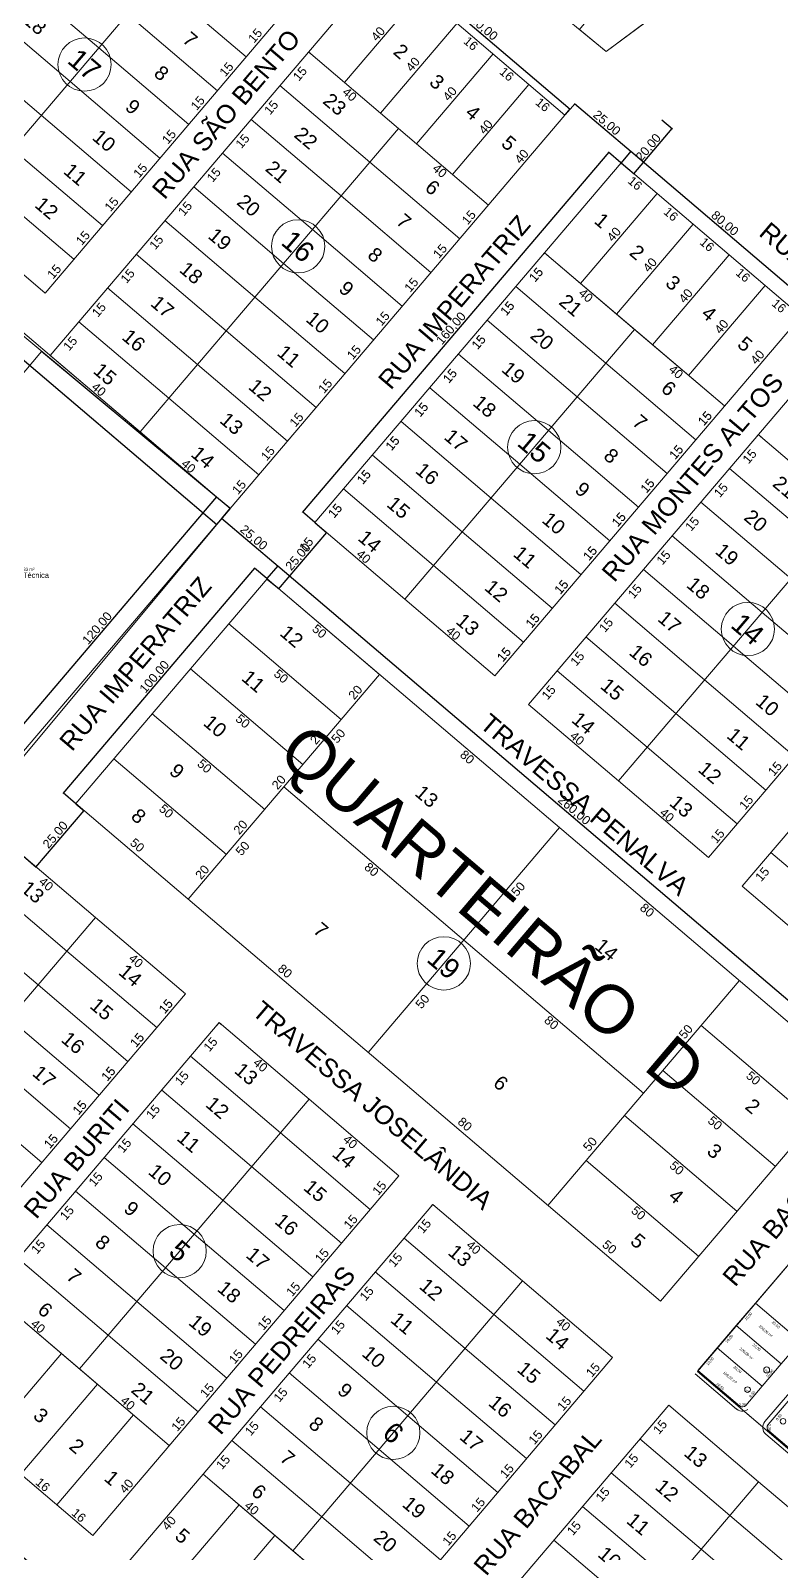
# Model space of a CAD drawing. Header units: metres. Extents: x 3808 to 8215, y 2374 to 6187.
# Drawn here: x 7419 to 7674, y 4128 to 4643 of the extents above; entities that cross this region are included whole.
import ezdxf
from ezdxf.enums import TextEntityAlignment as Align

# ---------------------------------------------------------------- set-up
doc = ezdxf.new("R2010")
doc.units = ezdxf.units.M
for name, color, linetype, lineweight in [('AREA_DOS_LOTES', 7, 'Continuous', 0), ('COTAS_DOS_LOTES', 7, 'Continuous', 0), ('EIXO_LOTES', 1, 'Continuous', 0), ('Lotes_Boundary', 7, 'Continuous', 30), ('MEIO_FIO', 252, 'Continuous', 0), ('NUMERO_DOS_LOTES', 7, 'Continuous', 0), ('REGIAO_POLILINHAS', 7, 'Continuous', 0)]:
    doc.layers.add(name, color=color, linetype=linetype, lineweight=lineweight)
for name, color, linetype in [('Lado_Lotes', 7, 'Continuous'), ('Lotes_Existentes', 7, 'Continuous'), ('Perimetro_Georreferenciado', 6, 'Continuous'), ('Poligonal_1a_Ordem', 7, 'Continuous'), ('Quadra', 7, 'Continuous'), ('vista', 7, 'Continuous'), ('Área_Lotes', 7, 'Continuous')]:
    doc.layers.add(name, color=color, linetype=linetype)
doc.styles.add('pedro', font='arial.ttf', dxfattribs={"height": 3})
doc.styles.add('REGUA80', font='arial.ttf')
doc.dimstyles.new('pedro', dxfattribs={"dimtxt": 3, "dimasz": 0.1, "dimexe": 0.1, "dimexo": 0.1, "dimgap": 0.05, "dimtad": 1, "dimzin": 1, "dimtxsty": 'pedro', "dimblk": 'ARCHTICK', "dimcen": 2.5, "dimdle": 0.1, "dimadec": 0, "dimazin": 0, "dimtfac": 1, "dimtmove": 0, "dimatfit": 3, "dimldrblk": 'ARCHTICK', "dimfxl": 0.3, "dimarcsym": 0})

# ---------------------------------------------------------------- blocks, each defined once
blk = doc.blocks.new('_ARCHTICK')
at = {"color": 0, "linetype": 'ByBlock', "const_width": 0.15}
blk.add_lwpolyline([(-0.5, -0.5), (0.5, 0.5)], dxfattribs=at)
blk = doc.blocks.new('*D9250')
at = {"layer": 'Defpoints', "color": 0, "transparency": 16777216}
for p in [(7539.43, 4666.66), (7600.35, 4614.8), (7602.08, 4616.83)]:
    blk.add_point(p, dxfattribs=at)
at = {"layer": 'vista', "color": 0, "lineweight": -2, "transparency": 16777216}
for p, q in [((7539.5, 4666.73), (7541.23, 4668.76)), ((7541.09, 4668.75), (7602.16, 4616.77)), ((7600.42, 4614.88), (7602.15, 4616.91))]:
    blk.add_line(p, q, dxfattribs=at)
at = {"layer": 'vista', "color": 0, "lineweight": -2, "transparency": 16777216, "xscale": 0.1, "yscale": 0.1, "zscale": 0.1}
for p, rotation in [((7541.16, 4668.69), 139.595887678014), ((7602.08, 4616.83), 319.595887678014)]:
    blk.add_blockref('_ARCHTICK', p, dxfattribs=dict(at, rotation=rotation))
at = {"layer": 'vista', "color": 0, "lineweight": 5, "transparency": 16777216, "insert": (7572.82, 4644.17), "char_height": 3, "attachment_point": 5, "rotation": 319.5959, "style": 'pedro'}
blk.add_mtext('80,00', dxfattribs=at)
blk = doc.blocks.new('*D9251')
at = {"layer": 'Defpoints', "color": 0, "transparency": 16777216}
for p in [(7600.35, 4614.8), (7622.72, 4602.51), (7619.39, 4598.6)]:
    blk.add_point(p, dxfattribs=at)
at = {"layer": 'vista', "color": 0, "lineweight": -2, "transparency": 16777216}
for p, q in [((7600.42, 4614.88), (7603.75, 4618.79)), ((7603.6, 4618.78), (7622.79, 4602.44)), ((7619.46, 4598.68), (7622.78, 4602.58))]:
    blk.add_line(p, q, dxfattribs=at)
at = {"layer": 'vista', "color": 0, "lineweight": -2, "transparency": 16777216, "xscale": 0.1, "yscale": 0.1, "zscale": 0.1}
for p, rotation in [((7603.68, 4618.71), 139.595887678014), ((7622.72, 4602.51), 319.595887678014)]:
    blk.add_blockref('_ARCHTICK', p, dxfattribs=dict(at, rotation=rotation))
at = {"layer": 'vista', "color": 0, "lineweight": 5, "transparency": 16777216, "insert": (7614.4, 4612.02), "char_height": 3, "attachment_point": 5, "rotation": 319.5959, "style": 'pedro'}
blk.add_mtext('25,00', dxfattribs=at)
blk = doc.blocks.new('*D9252')
at = {"layer": 'Defpoints', "color": 0, "transparency": 16777216}
for p in [(7619.39, 4598.6), (7683.64, 4550.65), (7680.31, 4546.75)]:
    blk.add_point(p, dxfattribs=at)
at = {"layer": 'vista', "color": 0, "lineweight": -2, "transparency": 16777216}
for p, q in [((7619.46, 4598.68), (7622.78, 4602.58)), ((7622.64, 4602.57), (7683.71, 4550.59)), ((7680.38, 4546.82), (7683.7, 4550.73))]:
    blk.add_line(p, q, dxfattribs=at)
at = {"layer": 'vista', "color": 0, "lineweight": -2, "transparency": 16777216, "xscale": 0.1, "yscale": 0.1, "zscale": 0.1}
for p, rotation in [((7622.72, 4602.51), 139.595887678014), ((7683.64, 4550.65), 319.595887678014)]:
    blk.add_blockref('_ARCHTICK', p, dxfattribs=dict(at, rotation=rotation))
at = {"layer": 'vista', "color": 0, "lineweight": 5, "transparency": 16777216, "insert": (7654.38, 4577.99), "char_height": 3, "attachment_point": 5, "rotation": 319.5959, "style": 'pedro'}
blk.add_mtext('80,00', dxfattribs=at)
blk = doc.blocks.new('*D9265')
at = {"layer": 'Defpoints', "color": 0, "transparency": 16777216}
for p in [(7311.78, 4630.62), (7486.92, 4481.54), (7482.36, 4476.19)]:
    blk.add_point(p, dxfattribs=at)
at = {"layer": 'vista', "color": 0, "lineweight": -2, "transparency": 16777216}
for p, q in [((7311.72, 4630.55), (7307.16, 4625.19)), ((7307.14, 4625.33), (7482.44, 4476.12)), ((7486.86, 4481.47), (7482.3, 4476.11))]:
    blk.add_line(p, q, dxfattribs=at)
at = {"layer": 'vista', "color": 0, "lineweight": -2, "transparency": 16777216, "xscale": 0.1, "yscale": 0.1, "zscale": 0.1}
for p, rotation in [((7307.22, 4625.27), 139.595887678014), ((7482.36, 4476.19), 319.595887678014)]:
    blk.add_blockref('_ARCHTICK', p, dxfattribs=dict(at, rotation=rotation))
at = {"layer": 'vista', "color": 0, "lineweight": 5, "transparency": 16777216, "insert": (7395.99, 4552.14), "char_height": 3, "attachment_point": 5, "rotation": 319.5959, "style": 'pedro'}
blk.add_mtext('230,00', dxfattribs=at)
blk = doc.blocks.new('*D9266')
at = {"layer": 'Defpoints', "color": 0, "transparency": 16777216}
for p in [(7486.86, 4481.47), (7499.48, 4457.72), (7503.16, 4462.05)]:
    blk.add_point(p, dxfattribs=at)
at = {"layer": 'vista', "color": 0, "lineweight": -2, "transparency": 16777216}
for p, q in [((7484.04, 4478.32), (7503.23, 4461.98)), ((7486.79, 4481.39), (7484.06, 4478.18)), ((7499.54, 4457.8), (7503.22, 4462.12))]:
    blk.add_line(p, q, dxfattribs=at)
at = {"layer": 'vista', "color": 0, "lineweight": -2, "transparency": 16777216, "xscale": 0.1, "yscale": 0.1, "zscale": 0.1}
for p, rotation in [((7484.12, 4478.25), 139.595887678014), ((7503.16, 4462.05), 319.595887678014)]:
    blk.add_blockref('_ARCHTICK', p, dxfattribs=dict(at, rotation=rotation))
at = {"layer": 'vista', "color": 0, "lineweight": 5, "transparency": 16777216, "insert": (7494.84, 4471.56), "char_height": 3, "attachment_point": 5, "rotation": 319.5959, "style": 'pedro'}
blk.add_mtext('25,00', dxfattribs=at)
blk = doc.blocks.new('*D9267')
at = {"layer": 'Defpoints', "color": 0, "transparency": 16777216}
for p in [(7499.48, 4457.72), (7701.15, 4293.52), (7697.47, 4289.2)]:
    blk.add_point(p, dxfattribs=at)
at = {"layer": 'vista', "color": 0, "lineweight": -2, "transparency": 16777216}
for p, q in [((7499.54, 4457.8), (7503.22, 4462.12)), ((7503.08, 4462.11), (7701.22, 4293.46)), ((7697.53, 4289.27), (7701.21, 4293.6))]:
    blk.add_line(p, q, dxfattribs=at)
at = {"layer": 'vista', "color": 0, "lineweight": -2, "transparency": 16777216, "xscale": 0.1, "yscale": 0.1, "zscale": 0.1}
for p, rotation in [((7503.16, 4462.05), 139.595887678014), ((7701.15, 4293.52), 319.595887678014)]:
    blk.add_blockref('_ARCHTICK', p, dxfattribs=dict(at, rotation=rotation))
at = {"layer": 'vista', "color": 0, "lineweight": 5, "transparency": 16777216, "insert": (7603.35, 4379.2), "char_height": 3, "attachment_point": 5, "rotation": 319.5959, "style": 'pedro'}
blk.add_mtext('260,00', dxfattribs=at)
blk = doc.blocks.new('*D9272')
at = {"layer": 'Defpoints', "color": 0, "transparency": 16777216}
for p in [(7482.42, 4485.38), (7486.92, 4481.54), (7409.14, 4390.16)]:
    blk.add_point(p, dxfattribs=at)
at = {"layer": 'vista', "color": 0, "lineweight": -2, "transparency": 16777216}
for p, q in [((7404.57, 4393.92), (7482.48, 4485.46)), ((7486.85, 4481.61), (7482.34, 4485.44)), ((7409.07, 4390.23), (7404.56, 4394.07))]:
    blk.add_line(p, q, dxfattribs=at)
at = {"layer": 'vista', "color": 0, "lineweight": -2, "transparency": 16777216, "xscale": 0.1, "yscale": 0.1, "zscale": 0.1}
for p, rotation in [((7482.42, 4485.38), 49.59588771418515), ((7404.64, 4394), 229.5958877141852)]:
    blk.add_blockref('_ARCHTICK', p, dxfattribs=dict(at, rotation=rotation))
at = {"layer": 'vista', "color": 0, "lineweight": 5, "transparency": 16777216, "insert": (7442.11, 4440.89), "char_height": 3, "attachment_point": 5, "rotation": 49.5959, "style": 'pedro'}
blk.add_mtext('120,00', dxfattribs=at)
blk = doc.blocks.new('*D9275')
at = {"layer": 'Defpoints', "color": 0, "transparency": 16777216}
for p in [(7434.66, 4381.57), (7437.44, 4379.21), (7410.88, 4368.99)]:
    blk.add_point(p, dxfattribs=at)
at = {"layer": 'vista', "color": 0, "lineweight": -2, "transparency": 16777216}
for p, q in [((7434.74, 4381.51), (7437.52, 4379.14)), ((7421.17, 4360.1), (7437.5, 4379.29)), ((7410.96, 4368.93), (7421.31, 4360.11))]:
    blk.add_line(p, q, dxfattribs=at)
at = {"layer": 'vista', "color": 0, "lineweight": -2, "transparency": 16777216, "xscale": 0.1, "yscale": 0.1, "zscale": 0.1}
for p, rotation in [((7437.44, 4379.21), 49.59588771418515), ((7421.24, 4360.18), 229.5958877141852)]:
    blk.add_blockref('_ARCHTICK', p, dxfattribs=dict(at, rotation=rotation))
at = {"layer": 'vista', "color": 0, "lineweight": 5, "transparency": 16777216, "insert": (7427.93, 4370.89), "char_height": 3, "attachment_point": 5, "rotation": 49.5959, "style": 'pedro'}
blk.add_mtext('25,00', dxfattribs=at)
blk = doc.blocks.new('*D9276')
at = {"layer": 'Defpoints', "color": 0, "transparency": 16777216}
for p in [(7495.29, 4461.29), (7499.48, 4457.72), (7434.66, 4381.57)]:
    blk.add_point(p, dxfattribs=at)
at = {"layer": 'vista', "color": 0, "lineweight": -2, "transparency": 16777216}
for p, q in [((7430.41, 4385.06), (7495.35, 4461.37)), ((7499.4, 4457.79), (7495.21, 4461.35)), ((7434.58, 4381.64), (7430.4, 4385.2))]:
    blk.add_line(p, q, dxfattribs=at)
at = {"layer": 'vista', "color": 0, "lineweight": -2, "transparency": 16777216, "xscale": 0.1, "yscale": 0.1, "zscale": 0.1}
for p, rotation in [((7495.29, 4461.29), 49.59588771418515), ((7430.47, 4385.14), 229.5958877141852)]:
    blk.add_blockref('_ARCHTICK', p, dxfattribs=dict(at, rotation=rotation))
at = {"layer": 'vista', "color": 0, "lineweight": 5, "transparency": 16777216, "insert": (7461.47, 4424.42), "char_height": 3, "attachment_point": 5, "rotation": 49.5959, "style": 'pedro'}
blk.add_mtext('100,00', dxfattribs=at)
blk = doc.blocks.new('*D9277')
at = {"layer": 'Defpoints', "color": 0, "transparency": 16777216}
for p in [(7515.68, 4476.76), (7519.64, 4473.39), (7499.48, 4457.72)]:
    blk.add_point(p, dxfattribs=at)
at = {"layer": 'vista', "color": 0, "lineweight": -2, "transparency": 16777216}
for p, q in [((7503.37, 4454.28), (7519.71, 4473.47)), ((7515.76, 4476.7), (7519.72, 4473.33)), ((7499.55, 4457.66), (7503.51, 4454.29))]:
    blk.add_line(p, q, dxfattribs=at)
at = {"layer": 'vista', "color": 0, "lineweight": -2, "transparency": 16777216, "xscale": 0.1, "yscale": 0.1, "zscale": 0.1}
for p, rotation in [((7519.64, 4473.39), 49.59588771418515), ((7503.44, 4454.35), 229.5958877141852)]:
    blk.add_blockref('_ARCHTICK', p, dxfattribs=dict(at, rotation=rotation))
at = {"layer": 'vista', "color": 0, "lineweight": 5, "transparency": 16777216, "insert": (7510.13, 4465.07), "char_height": 3, "attachment_point": 5, "rotation": 49.5959, "style": 'pedro'}
blk.add_mtext('25,00', dxfattribs=at)
blk = doc.blocks.new('*D9278')
at = {"layer": 'Defpoints', "color": 0, "transparency": 16777216}
for p in [(7615.2, 4602.16), (7619.39, 4598.6), (7515.68, 4476.76)]:
    blk.add_point(p, dxfattribs=at)
at = {"layer": 'vista', "color": 0, "lineweight": -2, "transparency": 16777216}
for p, q in [((7511.43, 4480.25), (7615.27, 4602.24)), ((7619.31, 4598.66), (7615.13, 4602.23)), ((7515.61, 4476.83), (7511.42, 4480.39))]:
    blk.add_line(p, q, dxfattribs=at)
at = {"layer": 'vista', "color": 0, "lineweight": -2, "transparency": 16777216, "xscale": 0.1, "yscale": 0.1, "zscale": 0.1}
for p, rotation in [((7615.2, 4602.16), 49.59588771418515), ((7511.49, 4480.33), 229.5958877141852)]:
    blk.add_blockref('_ARCHTICK', p, dxfattribs=dict(at, rotation=rotation))
at = {"layer": 'vista', "color": 0, "lineweight": 5, "transparency": 16777216, "insert": (7561.94, 4542.45), "char_height": 3, "attachment_point": 5, "rotation": 49.5959, "style": 'pedro'}
blk.add_mtext('160,00', dxfattribs=at)
blk = doc.blocks.new('*D9279')
at = {"layer": 'Defpoints', "color": 0, "transparency": 16777216}
for p in [(7633.03, 4613.25), (7636.64, 4610.18), (7619.39, 4598.6)]:
    blk.add_point(p, dxfattribs=at)
at = {"layer": 'vista', "color": 0, "lineweight": -2, "transparency": 16777216}
for p, q in [((7633.11, 4613.19), (7636.72, 4610.11)), ((7623.62, 4594.87), (7636.71, 4610.25)), ((7619.47, 4598.53), (7623.76, 4594.88))]:
    blk.add_line(p, q, dxfattribs=at)
at = {"layer": 'vista', "color": 0, "lineweight": -2, "transparency": 16777216, "xscale": 0.1, "yscale": 0.1, "zscale": 0.1}
for p, rotation in [((7636.64, 4610.18), 49.59588771418515), ((7623.68, 4594.95), 229.5958877141852)]:
    blk.add_blockref('_ARCHTICK', p, dxfattribs=dict(at, rotation=rotation))
at = {"layer": 'vista', "color": 0, "lineweight": 5, "transparency": 16777216, "insert": (7628.75, 4603.76), "char_height": 3, "attachment_point": 5, "rotation": 49.5959, "style": 'pedro'}
blk.add_mtext('20,00', dxfattribs=at)
blk = doc.blocks.new('*D11524')
at = {"layer": 'Defpoints', "color": 0, "transparency": 16777216}
for p in [(7359.46, 4169.81), (7438.25, 4108.09), (7435.61, 4104.99)]:
    blk.add_point(p, dxfattribs=at)
at = {"layer": 'vista', "color": 0, "lineweight": -2, "transparency": 16777216}
for p, q in [((7359.53, 4169.88), (7362.17, 4172.99)), ((7362.03, 4172.98), (7438.33, 4108.03)), ((7435.68, 4105.07), (7438.32, 4108.17))]:
    blk.add_line(p, q, dxfattribs=at)
at = {"layer": 'vista', "color": 0, "lineweight": -2, "transparency": 16777216, "xscale": 0.1, "yscale": 0.1, "zscale": 0.1}
for p, rotation in [((7362.11, 4172.91), 139.595887678014), ((7438.25, 4108.09), 319.595887678014)]:
    blk.add_blockref('_ARCHTICK', p, dxfattribs=dict(at, rotation=rotation))
at = {"layer": 'vista', "color": 0, "lineweight": 5, "transparency": 16777216, "insert": (7401.38, 4141.91), "char_height": 3, "attachment_point": 5, "rotation": 319.5959, "style": 'pedro'}
blk.add_mtext('100,00', dxfattribs=at)

msp = doc.modelspace()

# ---------------------------------------------------------------- linework, layer by layer
at = {"layer": 'EIXO_LOTES', "lineweight": 5, "transparency": 33554687}
for p, q in [((7669.171, 4171.272), (7725.662, 4237.437)), ((7664.861, 4212.427), (7680.071, 4199.44)), ((7658.368, 4204.821), (7673.578, 4191.835)), ((7651.875, 4197.216), (7667.085, 4184.23)), ((7669.338, 4169.157), (7697.477, 4145.133))]:
    msp.add_line(p, q, dxfattribs=at)
for centre, start, end in [((7660.425, 4178.739), 229.50998, 319.50998), ((7670.312, 4170.298), 139.50998, 229.50998)]:
    msp.add_arc(centre, 1.5, start, end, dxfattribs=at)
at = {"layer": 'Lado_Lotes', "lineweight": 5, "flags": 128}
msp.add_lwpolyline([(7423.109, 4534.701), (7345.787, 4442.659), (7410.119, 4389.342), (7486.923, 4481.543)], close=True, dxfattribs=at)
at = {"layer": 'Lotes_Boundary', "lineweight": 5, "flags": 128}
msp.add_lwpolyline([(7645.882, 4659.885), (7629.443, 4673.041), (7605.259, 4643.78), (7614.27, 4636.336)], close=True, dxfattribs=at)
at = {"layer": 'Lotes_Existentes', "lineweight": 5}
for p, q in [((7614.27, 4636.336), (7513.381, 4719.689)), ((7673.015, 4680.098), (7614.27, 4636.336))]:
    msp.add_line(p, q, dxfattribs=at)
at = {"layer": 'MEIO_FIO', "lineweight": 5, "transparency": 33554687}
msp.add_line((7724.521, 4238.411), (7668.03, 4172.246), dxfattribs=at)
at = {"layer": 'MEIO_FIO', "color": 5, "lineweight": 5, "transparency": 33554687}
for p, q in [((7644.408, 4188.47), (7658.477, 4176.458)), ((7668.364, 4168.017), (7696.503, 4143.992))]:
    msp.add_line(p, q, dxfattribs=at)
for centre, start, end in [((7660.425, 4178.739), 219.09895, 309.09895), ((7670.312, 4170.298), 139.50998, 229.50998)]:
    msp.add_arc(centre, 3, start, end, dxfattribs=at)
at = {"layer": 'NUMERO_DOS_LOTES', "lineweight": 5, "transparency": 33554687}
for centre, radius in [((7668.661, 4189.76), 1.005), ((7662.19, 4183.087), 0.956), ((7674.201, 4172.363), 0.956)]:
    msp.add_circle(centre, radius, dxfattribs=at)
at = {"layer": 'Perimetro_Georreferenciado', "lineweight": 5}
for p, q in [((7614.27, 4636.336), (7431.501, 4787.338)), ((7686.907, 4690.447), (7614.27, 4636.336))]:
    msp.add_line(p, q, dxfattribs=at)
at = {"layer": 'Poligonal_1a_Ordem', "lineweight": 5}
for p, q in [((7352.875, 4593.206), (7486.923, 4481.543)), ((7486.923, 4481.543), (7410.119, 4389.342))]:
    msp.add_line(p, q, dxfattribs=at)
at = {"layer": 'REGIAO_POLILINHAS', "lineweight": 5, "transparency": 33554687}
for p, q in [((7664.861, 4212.427), (7690.834, 4242.847)), ((7658.368, 4204.821), (7664.861, 4212.427)), ((7680.071, 4199.44), (7664.861, 4212.427)), ((7664.861, 4212.427), (7680.071, 4199.44)), ((7651.875, 4197.216), (7658.368, 4204.821)), ((7673.578, 4191.835), (7658.368, 4204.821)), ((7658.368, 4204.821), (7673.578, 4191.835)), ((7645.382, 4189.611), (7651.875, 4197.216)), ((7667.085, 4184.23), (7651.875, 4197.216)), ((7651.875, 4197.216), (7667.085, 4184.23)), ((7680.071, 4199.44), (7673.578, 4191.835)), ((7659.451, 4177.599), (7645.382, 4189.611)), ((7673.578, 4191.835), (7667.085, 4184.23)), ((7667.085, 4184.23), (7661.566, 4177.765)), ((7669.171, 4171.272), (7674.69, 4177.737)), ((7683.408, 4157.145), (7669.338, 4169.157))]:
    msp.add_line(p, q, dxfattribs=at)
for centre, start, end in [((7660.425, 4178.739), 229.50998, 319.50998), ((7670.312, 4170.298), 139.50998, 229.50998)]:
    msp.add_arc(centre, 1.5, start, end, dxfattribs=at)
at = {"layer": 'vista', "lineweight": 5}
for p, q in [((7528.012, 4676.381), (7424.304, 4554.542)), ((7471.625, 4671.848), (7393.844, 4580.469)), ((7539.434, 4666.658), (7426.004, 4533.397)), ((7539.434, 4666.658), (7600.354, 4614.804)), ((7411.998, 4663.508), (7442.457, 4637.581)), ((7461.903, 4660.426), (7492.362, 4634.499)), ((7525.691, 4625.828), (7551.618, 4656.287)), ((7402.275, 4652.085), (7432.735, 4626.158)), ((7452.18, 4649.003), (7482.64, 4623.076)), ((7537.875, 4615.457), (7563.802, 4645.916)), ((7392.552, 4640.663), (7423.012, 4614.736)), ((7442.457, 4637.581), (7472.917, 4611.654)), ((7513.507, 4636.198), (7574.427, 4584.344)), ((7513.507, 4636.198), (7543.967, 4610.271)), ((7550.059, 4605.086), (7575.986, 4635.546)), ((7311.78, 4630.623), (7486.923, 4481.543)), ((7432.735, 4626.158), (7463.194, 4600.232)), ((7503.785, 4624.776), (7534.244, 4598.849)), ((7562.243, 4594.715), (7588.17, 4625.175)), ((7423.012, 4614.736), (7453.472, 4588.809)), ((7600.354, 4614.804), (7486.923, 4481.543)), ((7494.062, 4613.354), (7524.522, 4587.427)), ((7543.967, 4610.271), (7456.463, 4507.47)), ((7543.967, 4610.271), (7574.427, 4584.344)), ((7413.29, 4603.314), (7443.749, 4577.387)), ((7484.339, 4601.931), (7514.799, 4576.004)), ((7619.391, 4598.6), (7515.683, 4476.761)), ((7534.244, 4598.849), (7564.704, 4572.922)), ((7619.391, 4598.6), (7680.31, 4546.746)), ((7403.567, 4591.891), (7434.027, 4565.964)), ((7474.617, 4590.509), (7505.076, 4564.582)), ((7524.522, 4587.427), (7554.981, 4561.5)), ((7605.648, 4557.769), (7631.575, 4588.229)), ((7393.844, 4580.469), (7424.304, 4554.542)), ((7464.894, 4579.087), (7495.354, 4553.16)), ((7617.832, 4547.398), (7643.759, 4577.858)), ((7514.799, 4576.004), (7545.259, 4550.077)), ((7455.172, 4567.664), (7485.631, 4541.737)), ((7593.464, 4568.14), (7654.383, 4516.286)), ((7593.464, 4568.14), (7623.924, 4542.213)), ((7630.016, 4537.028), (7655.942, 4567.487)), ((7505.076, 4564.582), (7535.536, 4538.655)), ((7445.449, 4556.242), (7475.909, 4530.315)), ((7583.741, 4556.718), (7614.201, 4530.791)), ((7642.199, 4526.657), (7668.126, 4557.117)), ((7495.354, 4553.16), (7525.814, 4527.233)), ((7574.019, 4545.295), (7604.478, 4519.368)), ((7680.31, 4546.746), (7576.602, 4424.907)), ((7435.726, 4544.819), (7466.186, 4518.892)), ((7485.631, 4541.737), (7516.091, 4515.81)), ((7623.924, 4542.213), (7546.143, 4450.834)), ((7623.924, 4542.213), (7546.143, 4450.834)), ((7623.924, 4542.213), (7654.383, 4516.286)), ((7691.733, 4537.023), (7588.025, 4415.184)), ((7426.004, 4533.397), (7456.463, 4507.47)), ((7475.909, 4530.315), (7506.368, 4504.388)), ((7564.296, 4533.873), (7594.756, 4507.946)), ((7614.201, 4530.791), (7644.661, 4504.864)), ((7554.573, 4522.451), (7585.033, 4496.524)), ((7604.478, 4519.368), (7634.938, 4493.441)), ((7466.186, 4518.892), (7496.646, 4492.965)), ((7544.851, 4511.028), (7575.31, 4485.101)), ((7456.463, 4507.47), (7486.923, 4481.543)), ((7594.756, 4507.946), (7625.215, 4482.019)), ((7665.806, 4506.563), (7726.725, 4454.71)), ((7665.806, 4506.563), (7696.265, 4480.637)), ((7535.128, 4499.606), (7565.588, 4473.679)), ((7585.033, 4496.524), (7615.493, 4470.597)), ((7656.083, 4495.141), (7686.543, 4469.214)), ((7525.406, 4488.183), (7555.865, 4462.256)), ((7575.31, 4485.101), (7605.77, 4459.174)), ((7646.36, 4483.719), (7676.82, 4457.792)), ((7752.652, 4485.169), (7648.944, 4363.331)), ((7486.923, 4481.543), (7409.142, 4390.164)), ((7696.265, 4480.637), (7618.484, 4389.257)), ((7515.683, 4476.761), (7546.143, 4450.834)), ((7565.588, 4473.679), (7596.048, 4447.752)), ((7764.074, 4475.447), (7660.366, 4353.608)), ((7636.638, 4472.296), (7667.097, 4446.369)), ((7434.661, 4381.575), (7499.479, 4457.724)), ((7499.479, 4457.724), (7697.466, 4289.198)), ((7499.479, 4457.724), (7537.553, 4425.315)), ((7555.865, 4462.256), (7586.325, 4436.329)), ((7626.915, 4460.874), (7657.375, 4434.947)), ((7546.143, 4450.834), (7576.602, 4424.907)), ((7617.193, 4449.452), (7647.652, 4423.525)), ((7486.515, 4442.494), (7524.59, 4410.085)), ((7667.097, 4446.369), (7697.557, 4420.442)), ((7607.47, 4438.029), (7637.93, 4412.102)), ((7657.375, 4434.947), (7687.834, 4409.02)), ((7473.552, 4427.264), (7511.626, 4394.855)), ((7597.747, 4426.607), (7628.207, 4400.68)), ((7472.736, 4349.166), (7537.553, 4425.315)), ((7647.652, 4423.525), (7678.112, 4397.598)), ((7460.588, 4412.034), (7498.663, 4379.626)), ((7588.025, 4415.184), (7618.484, 4389.257)), ((7637.93, 4412.102), (7668.389, 4386.175)), ((7628.207, 4400.68), (7658.667, 4374.753)), ((7447.625, 4396.804), (7485.699, 4364.396)), ((7505.144, 4387.24), (7626.983, 4283.533)), ((7618.484, 4389.257), (7648.944, 4363.331)), ((7434.661, 4381.575), (7632.649, 4213.049)), ((7434.661, 4381.575), (7632.649, 4213.049)), ((7533.655, 4297.312), (7598.473, 4373.461)), ((7410.882, 4368.99), (7441.342, 4343.063)), ((7670.089, 4365.03), (7700.549, 4339.103)), ((7401.16, 4357.568), (7431.619, 4331.641)), ((7660.366, 4353.608), (7690.826, 4327.681)), ((7391.437, 4346.145), (7421.897, 4320.218)), ((7363.561, 4251.684), (7441.342, 4343.063)), ((7441.342, 4343.063), (7471.802, 4317.136)), ((7431.619, 4331.641), (7462.079, 4305.714)), ((7421.897, 4320.218), (7452.356, 4294.291)), ((7594.574, 4245.458), (7659.392, 4321.607)), ((7368.094, 4195.297), (7471.802, 4317.136)), ((7412.174, 4308.796), (7442.634, 4282.869)), ((7379.516, 4185.575), (7483.224, 4307.413)), ((7483.224, 4307.413), (7513.684, 4281.486)), ((7646.428, 4306.377), (7684.503, 4273.969)), ((7402.451, 4297.374), (7432.911, 4271.447)), ((7473.501, 4295.991), (7503.961, 4270.064)), ((7632.649, 4213.049), (7697.466, 4289.198)), ((7633.465, 4291.147), (7671.539, 4258.739)), ((7392.729, 4285.951), (7423.188, 4260.024)), ((7463.779, 4284.569), (7494.238, 4258.642)), ((7435.903, 4190.107), (7513.684, 4281.486)), ((7513.684, 4281.486), (7544.143, 4255.56)), ((7722.985, 4280.609), (7645.205, 4189.23)), ((7454.056, 4273.146), (7484.516, 4247.219)), ((7620.501, 4275.918), (7658.576, 4243.509)), ((7503.961, 4270.064), (7534.421, 4244.137)), ((7444.333, 4261.724), (7474.793, 4235.797)), ((7494.238, 4258.642), (7524.698, 4232.715)), ((7607.538, 4260.688), (7645.612, 4228.279)), ((7440.435, 4133.721), (7544.143, 4255.56)), ((7434.611, 4250.302), (7465.071, 4224.375)), ((7484.516, 4247.219), (7514.975, 4221.292)), ((7451.858, 4123.998), (7555.566, 4245.837)), ((7555.566, 4245.837), (7586.025, 4219.91)), ((7424.888, 4238.879), (7455.348, 4212.952)), ((7474.793, 4235.797), (7505.253, 4209.87)), ((7545.843, 4234.415), (7576.303, 4208.488)), ((7415.166, 4227.457), (7445.625, 4201.53)), ((7465.071, 4224.375), (7495.53, 4198.448)), ((7536.12, 4222.992), (7566.58, 4197.065)), ((7405.443, 4216.034), (7466.362, 4164.18)), ((7405.443, 4216.034), (7435.903, 4190.107)), ((7508.244, 4128.531), (7586.025, 4219.91)), ((7586.025, 4219.91), (7616.485, 4193.983)), ((7455.348, 4212.952), (7485.808, 4187.025)), ((7526.398, 4211.57), (7556.857, 4185.643)), ((7576.303, 4208.488), (7606.762, 4182.561)), ((7445.625, 4201.53), (7476.085, 4175.603)), ((7516.675, 4200.147), (7547.135, 4174.22)), ((7429.811, 4195.293), (7403.884, 4164.833)), ((7566.58, 4197.065), (7597.04, 4171.138)), ((7435.903, 4190.107), (7466.362, 4164.18)), ((7512.777, 4072.144), (7616.485, 4193.983)), ((7675.664, 4163.303), (7645.205, 4189.23)), ((7820.348, 4040.15), (7645.205, 4189.23)), ((7379.516, 4185.575), (7440.435, 4133.721)), ((7441.995, 4184.922), (7416.068, 4154.462)), ((7506.953, 4188.725), (7537.412, 4162.798)), ((7556.857, 4185.643), (7587.317, 4159.716)), ((7454.178, 4174.551), (7428.252, 4144.092)), ((7497.23, 4177.303), (7527.69, 4151.376)), ((7531.774, 4055.969), (7635.482, 4177.808)), ((7531.774, 4055.969), (7635.482, 4177.808)), ((7547.135, 4174.22), (7577.595, 4148.293)), ((7665.942, 4151.881), (7635.482, 4177.808)), ((7487.507, 4165.88), (7517.967, 4139.953)), ((7656.219, 4140.458), (7625.759, 4166.385)), ((7537.412, 4162.798), (7567.872, 4136.871)), ((7477.785, 4154.458), (7538.704, 4102.604)), ((7477.785, 4154.458), (7508.244, 4128.531)), ((7646.496, 4129.036), (7616.037, 4154.963)), ((7527.69, 4151.376), (7558.149, 4125.449)), ((7588.161, 4060.502), (7665.942, 4151.881)), ((7696.401, 4125.954), (7665.942, 4151.881)), ((7489.969, 4144.087), (7464.042, 4113.627)), ((7636.774, 4117.613), (7606.314, 4143.54)), ((7517.967, 4139.953), (7548.427, 4114.026)), ((7686.679, 4114.531), (7656.219, 4140.458)), ((7502.152, 4133.716), (7476.225, 4103.257)), ((7508.244, 4128.531), (7538.704, 4102.604)), ((7627.051, 4106.191), (7596.591, 4132.118)), ((7676.956, 4103.109), (7646.496, 4129.036))]:
    msp.add_line(p, q, dxfattribs=at)
at = {"layer": 'vista', "color": 1, "lineweight": 5}
for p, q in [((7513.442, 4636.122), (7512.813, 4635.383)), ((7513.583, 4636.134), (7514.564, 4635.299)), ((7593.399, 4568.064), (7592.77, 4567.325)), ((7593.54, 4568.075), (7594.521, 4567.241)), ((7665.741, 4506.487), (7665.111, 4505.748)), ((7665.882, 4506.499), (7666.862, 4505.664)), ((7483.159, 4307.337), (7482.53, 4306.598)), ((7483.3, 4307.349), (7484.281, 4306.514)), ((7555.501, 4245.761), (7554.872, 4245.021)), ((7555.642, 4245.772), (7556.623, 4244.937))]:
    msp.add_line(p, q, dxfattribs=at)
at = {"layer": 'vista', "color": 7, "lineweight": 5}
for centre in [(7437.654, 4631.937), (7509.995, 4570.361), (7589.952, 4502.302), (7662.294, 4440.726), (7559.322, 4327.466), (7469.874, 4230.018), (7542.216, 4168.442)]:
    msp.add_circle(centre, 9.014, dxfattribs=at)

# ---------------------------------------------------------------- block references
at = {"layer": 'vista', "color": 1, "lineweight": 5}
for p, xscale, yscale, zscale, rotation in [((7512.878, 4635.459), 0.09999999999999999, 0.09999999999999999, 0.09999999999999999, 139.5958876918647), ((7514.488, 4635.364), 0.1, 0.1, 0.1, 229.5958876918695), ((7592.835, 4567.401), 0.09999999999999999, 0.09999999999999999, 0.09999999999999999, 139.5958876918647), ((7594.445, 4567.305), 0.1, 0.1, 0.1, 229.5958876918695), ((7665.176, 4505.824), 0.09999999999999999, 0.09999999999999999, 0.09999999999999999, 139.5958876918647), ((7666.786, 4505.729), 0.1, 0.1, 0.1, 229.5958876918695), ((7482.595, 4306.674), 0.09999999999999999, 0.09999999999999999, 0.09999999999999999, 139.5958876918647), ((7484.205, 4306.579), 0.1, 0.1, 0.1, 229.5958876918695), ((7554.936, 4245.098), 0.09999999999999999, 0.09999999999999999, 0.09999999999999999, 139.5958876918647), ((7556.546, 4245.002), 0.1, 0.1, 0.1, 229.5958876918695)]:
    msp.add_blockref('_ARCHTICK', p, dxfattribs=dict(at, xscale=xscale, yscale=yscale, zscale=zscale, rotation=rotation))

# ---------------------------------------------------------------- texts
at = {"layer": 'AREA_DOS_LOTES', "lineweight": 5, "transparency": 33554687, "style": 'REGUA80'}
for s, p in [('200,00 m²', (7668.307, 4202.91)), ('200,00 m²', (7661.814, 4195.305)), ('199,52 m²', (7656.237, 4187.227))]:
    msp.add_text(s, height=0.9, rotation=319.52002, dxfattribs=at).set_placement(p, align=Align.MIDDLE_CENTER)
at = {"layer": 'COTAS_DOS_LOTES', "lineweight": 5, "transparency": 33554687, "style": 'REGUA80'}
for s, rotation, p in [('10,00', 49.52002, (7662.807, 4207.618)), ('20,00', 319.52002, (7671.46, 4204.741)), ('10,00', 49.52002, (7656.313, 4200.012)), ('20,00', 319.52002, (7664.967, 4197.136)), ('10,00', 49.52002, (7649.82, 4192.407)), ('20,00', 319.52002, (7658.474, 4189.531)), ('10,00', 49.52002, (7670.058, 4188.267)), ('18,50', 319.52002, (7652.649, 4183.88)), ('8,50', 49.52002, (7664.052, 4181.232)), ('2,36', 4.52002, (7660.513, 4177.603)), ('8,50', 49.52002, (7673.123, 4173.498)), ('2,36', 274.52002, (7669.175, 4170.211))]:
    msp.add_text(s, height=0.9, rotation=rotation, dxfattribs=at).set_placement(p, align=Align.CENTER)
at = {"layer": 'NUMERO_DOS_LOTES', "lineweight": 5, "transparency": 33554687, "style": 'REGUA80'}
for s, p in [('2', (7668.956, 4189.207)), ('1', (7662.424, 4182.462))]:
    msp.add_text(s, height=0.9, rotation=49.52002, dxfattribs=at).set_placement(p, align=Align.CENTER)
at = {"layer": 'Quadra', "lineweight": 5, "style": 'REGUA80'}
msp.add_text('Reserva Técnica', height=1.8, dxfattribs=at).set_placement((7406.733, 4458.056))
at = {"layer": 'vista', "lineweight": 5, "style": 'pedro'}
for s, rotation, p in [('RUA SÃO BENTO', 49.59589, (7459.991, 4589.921)), ('RUA IMPERATRIZ', 49.59589, (7536.607, 4525.454)), ('RUA ZÉ DOCA', 319.59589, (7669.692, 4579.058)), ('RUA MONTES ALTOS', 49.59589, (7612.29, 4460.286)), ('RUA IMPERATRIZ', 49.59589, (7428.625, 4402.99)), ('TRAVESSA PENALVA', 319.59589, (7575.089, 4412.546)), ('TRAVESSA JOSELÂNDIA', 319.59589, (7497.995, 4315.246)), ('RUA BURITI', 49.59589, (7416.557, 4244.564)), ('RUA BACABAL', 49.59589, (7653.197, 4221.632)), ('RUA PEDREIRAS', 49.59589, (7478.933, 4171.418)), ('RUA BACABAL', 49.59589, (7568.902, 4123.699))]:
    msp.add_text(s, height=6.24, rotation=rotation, dxfattribs=at).set_placement(p, align=Align.TOP_LEFT)
at = {"layer": 'vista', "lineweight": 5, "char_height": 4.8, "attachment_point": 5, "rotation": 319.59589, "style": 'pedro'}
for s, insert in [('18', (7420.881, 4645.786)), ('7', (7473.449, 4640.437)), ('2', (7544.824, 4636.407)), ('8', (7463.727, 4629.015)), ('3', (7557.008, 4626.036)), ('9', (7454.004, 4617.592)), ('23', (7522.39, 4618.477)), ('4', (7569.192, 4615.665)), ('10', (7444.282, 4606.17)), ('22', (7512.668, 4607.055)), ('5', (7581.376, 4605.294)), ('11', (7434.559, 4594.747)), ('21', (7502.945, 4595.632)), ('6', (7555.514, 4590.283)), ('12', (7424.836, 4583.325)), ('20', (7493.223, 4584.21)), ('7', (7545.791, 4578.86)), ('1', (7612.901, 4579.111)), ('19', (7483.5, 4572.787)), ('8', (7536.068, 4567.438)), ('2', (7624.781, 4568.348)), ('18', (7473.777, 4561.365)), ('9', (7526.346, 4556.016)), ('3', (7636.965, 4557.978)), ('17', (7464.055, 4549.943)), ('21', (7602.347, 4550.419)), ('10', (7516.623, 4544.593)), ('4', (7649.149, 4547.607)), ('16', (7454.332, 4538.52)), ('20', (7592.624, 4538.996)), ('11', (7506.901, 4533.171)), ('5', (7661.333, 4537.236)), ('15', (7444.61, 4527.098)), ('19', (7582.902, 4527.574)), ('12', (7497.178, 4521.748)), ('6', (7635.47, 4522.224)), ('18', (7573.179, 4516.151)), ('13', (7487.455, 4510.326)), ('7', (7625.748, 4510.802)), ('17', (7563.457, 4504.729)), ('14', (7477.733, 4498.904)), ('8', (7616.025, 4499.38)), ('16', (7553.734, 4493.307)), ('9', (7606.302, 4487.957)), ('21', (7674.689, 4488.842)), ('15', (7544.011, 4481.884)), ('10', (7596.58, 4476.535)), ('20', (7664.966, 4477.42)), ('14', (7534.289, 4470.462)), ('11', (7586.857, 4465.113)), ('19', (7655.244, 4465.997)), ('18', (7645.521, 4454.575)), ('12', (7577.135, 4453.69)), ('13', (7567.412, 4442.268)), ('17', (7635.798, 4443.153)), ('12', (7507.833, 4438.277)), ('16', (7626.076, 4431.73)), ('11', (7494.87, 4423.047)), ('15', (7616.353, 4420.308)), ('10', (7668.922, 4414.958)), ('10', (7481.906, 4407.817)), ('14', (7606.63, 4408.885)), ('11', (7659.199, 4403.536)), ('9', (7468.943, 4392.588)), ('12', (7649.476, 4392.114)), ('13', (7553.523, 4384.029)), ('13', (7639.754, 4380.691)), ('8', (7455.979, 4377.358)), ('13', (7420.073, 4351.629)), ('7', (7517.712, 4338.781)), ('14', (7614.443, 4332.175)), ('14', (7453.196, 4323.435)), ('15', (7443.473, 4312.013)), ('16', (7433.751, 4300.59)), ('17', (7424.028, 4289.168)), ('13', (7492.414, 4290.053)), ('6', (7578.632, 4286.927)), ('12', (7482.692, 4278.63)), ('2', (7663.971, 4279.11)), ('11', (7472.969, 4267.208)), ('14', (7525.538, 4261.859)), ('3', (7651.008, 4263.88)), ('10', (7463.246, 4255.786)), ('15', (7515.815, 4250.436)), ('9', (7453.524, 4244.363)), ('4', (7638.044, 4248.65)), ('16', (7506.092, 4239.014)), ('5', (7625.081, 4233.42)), ('8', (7443.801, 4232.941)), ('17', (7496.37, 4227.591)), ('13', (7564.756, 4228.476)), ('7', (7434.079, 4221.519)), ('12', (7555.033, 4217.054)), ('18', (7486.647, 4216.169)), ('6', (7424.356, 4210.096)), ('19', (7476.924, 4204.747)), ('11', (7545.311, 4205.631)), ('14', (7597.879, 4200.282)), ('20', (7467.202, 4193.324)), ('10', (7535.588, 4194.209)), ('15', (7588.157, 4188.86)), ('21', (7457.479, 4181.902)), ('9', (7525.865, 4182.787)), ('16', (7578.434, 4177.437)), ('3', (7422.861, 4174.343)), ('8', (7516.143, 4171.364)), ('17', (7568.711, 4166.015)), ('2', (7435.045, 4163.972)), ('13', (7644.672, 4160.447)), ('7', (7506.42, 4159.942)), ('1', (7446.925, 4153.21)), ('18', (7558.989, 4154.593)), ('6', (7496.698, 4148.52)), ('12', (7634.95, 4149.024)), ('19', (7549.266, 4143.17)), ('11', (7625.227, 4137.602)), ('5', (7470.835, 4133.508)), ('20', (7539.544, 4131.748)), ('10', (7615.504, 4126.18))]:
    msp.add_mtext(s, dxfattribs=dict(at, insert=insert))
at = {"layer": 'vista', "color": 1, "lineweight": 5, "attachment_point": 5, "style": 'pedro'}
for s, insert, char_height, rotation in [('15', (7495.443, 4641.725), 3, 49.59589), ('40', (7537.05, 4642.334), 3, 49.59589), ('16', (7568.46, 4639.046), 3, 319.59589), ('40', (7548.843, 4632.002), 3, 49.59589), ('15', (7485.721, 4630.303), 3, 49.59589), ('15', (7510.599, 4628.825), 3, 49.59589), ('16', (7580.643, 4628.675), 3, 319.59589), ('40', (7527.426, 4621.805), 3, 319.59589), ('40', (7561.361, 4622.033), 3, 49.59589), ('15', (7475.998, 4618.88), 3, 49.59589), ('15', (7500.876, 4617.402), 3, 49.59589), ('16', (7592.827, 4618.304), 3, 319.59589), ('40', (7573.516, 4610.794), 3, 49.59589), ('15', (7466.275, 4607.458), 3, 49.59589), ('15', (7491.154, 4605.98), 3, 49.59589), ('40', (7585.672, 4600.825), 3, 49.59589), ('15', (7456.553, 4596.036), 3, 49.59589), ('15', (7481.431, 4594.558), 3, 49.59589), ('40', (7557.95, 4595.954), 3, 319.59589), ('16', (7624.102, 4591.684), 3, 319.59589), ('15', (7446.83, 4584.613), 3, 49.59589), ('15', (7471.709, 4583.135), 3, 49.59589), ('15', (7567.785, 4580.149), 3, 49.59589), ('16', (7636.221, 4581.237), 3, 319.59589), ('40', (7616.931, 4574.429), 3, 49.59589), ('15', (7437.108, 4573.191), 3, 49.59589), ('15', (7461.986, 4571.713), 3, 49.59589), ('15', (7558.062, 4568.726), 3, 49.59589), ('16', (7648.469, 4570.942), 3, 319.59589), ('40', (7629.115, 4564.059), 3, 49.59589), ('15', (7427.385, 4561.769), 3, 49.59589), ('15', (7452.263, 4560.29), 3, 49.59589), ('15', (7590.556, 4560.766), 3, 49.59589), ('15', (7590.609, 4560.721), 3, 49.59589), ('16', (7660.653, 4560.572), 3, 319.59589), ('15', (7548.34, 4557.304), 3, 49.59589), ('40', (7607.436, 4553.702), 3, 319.59589), ('40', (7641.234, 4553.612), 3, 49.59589), ('15', (7442.541, 4548.868), 3, 49.59589), ('15', (7580.833, 4549.344), 3, 49.59589), ('15', (7580.886, 4549.299), 3, 49.59589), ('16', (7672.837, 4550.201), 3, 319.59589), ('15', (7538.617, 4545.881), 3, 49.59589), ('40', (7653.353, 4543.165), 3, 49.59589), ('15', (7571.111, 4537.922), 3, 49.59589), ('15', (7571.164, 4537.876), 3, 49.59589), ('15', (7432.818, 4537.446), 3, 49.59589), ('15', (7528.895, 4534.459), 3, 49.59589), ('40', (7665.537, 4532.794), 3, 49.59589), ('15', (7519.172, 4523.037), 3, 49.59589), ('15', (7561.388, 4526.499), 3, 49.59589), ('15', (7561.441, 4526.454), 3, 49.59589), ('40', (7637.96, 4527.851), 3, 319.59589), ('40', (7442.489, 4521.911), 3, 319.59589), ('15', (7551.665, 4515.077), 3, 49.59589), ('15', (7551.718, 4515.032), 3, 49.59589), ('15', (7647.742, 4512.09), 3, 49.59589), ('15', (7647.795, 4512.045), 3, 49.59589), ('15', (7509.449, 4511.614), 3, 49.59589), ('15', (7541.943, 4503.654), 3, 49.59589), ('15', (7541.996, 4503.609), 3, 49.59589), ('15', (7499.727, 4500.192), 3, 49.59589), ('15', (7638.019, 4500.668), 3, 49.59589), ('15', (7638.072, 4500.623), 3, 49.59589), ('15', (7662.897, 4499.19), 3, 49.59589), ('40', (7472.884, 4495.908), 3, 319.59589), ('15', (7532.22, 4492.232), 3, 49.59589), ('15', (7532.273, 4492.187), 3, 49.59589), ('15', (7490.004, 4488.77), 3, 49.59589), ('15', (7628.296, 4489.246), 3, 49.59589), ('15', (7628.35, 4489.2), 3, 49.59589), ('15', (7653.175, 4487.767), 3, 49.59589), ('15', (7522.497, 4480.81), 3, 49.59589), ('15', (7522.551, 4480.764), 3, 49.59589), ('15', (7618.574, 4477.823), 3, 49.59589), ('15', (7618.627, 4477.778), 3, 49.59589), ('15', (7643.452, 4476.345), 3, 49.59589), ('15', (7512.775, 4469.387), 3, 49.59589), ('15', (7608.851, 4466.401), 3, 49.59589), ('15', (7608.904, 4466.356), 3, 49.59589), ('40', (7532.168, 4465.275), 3, 319.59589), ('15', (7633.73, 4464.923), 3, 49.59589), ('15', (7599.129, 4454.978), 3, 49.59589), ('15', (7599.182, 4454.933), 3, 49.59589), ('15', (7624.007, 4453.5), 3, 49.59589), ('50', (7517.184, 4439.955), 3, 319.59589), ('15', (7589.406, 4443.556), 3, 49.59589), ('15', (7589.459, 4443.511), 3, 49.59589), ('15', (7614.284, 4442.078), 3, 49.59589), ('40', (7562.563, 4439.272), 3, 319.59589), ('15', (7579.683, 4432.134), 3, 49.59589), ('15', (7579.736, 4432.088), 3, 49.59589), ('15', (7604.562, 4430.656), 3, 49.59589), ('50', (7504.221, 4424.725), 3, 319.59589), ('20', (7529.376, 4419.275), 3, 49.59589), ('15', (7594.839, 4419.233), 3, 49.59589), ('50', (7491.257, 4409.495), 3, 319.59589), ('{\\fSwis721 BdOul BT|b0|i0|c0|p82;QUARTEIRÃO  D}', (7574.492, 4343.848), 16.26859, 319.59589), ('20', (7516.412, 4404.045), 3, 49.59589), ('50', (7523.593, 4404.499), 3, 49.59589), ('40', (7604.51, 4403.699), 3, 319.59589), ('50', (7478.294, 4394.266), 3, 319.59589), ('80', (7567.262, 4397.329), 3, 319.59589), ('15', (7671.47, 4393.402), 3, 49.59589), ('20', (7503.449, 4388.815), 3, 49.59589), ('50', (7465.33, 4379.036), 3, 319.59589), ('15', (7661.748, 4381.979), 3, 49.59589), ('20', (7490.485, 4373.585), 3, 49.59589), ('40', (7634.904, 4377.695), 3, 319.59589), ('50', (7455.522, 4367.513), 3, 319.59589), ('15', (7652.025, 4370.557), 3, 49.59589), ('50', (7491.184, 4366.425), 3, 49.59589), ('20', (7477.522, 4358.356), 3, 49.59589), ('80', (7534.854, 4359.255), 3, 319.59589), ('15', (7667.181, 4357.657), 3, 49.59589), ('40', (7424.674, 4354.34), 3, 319.59589), ('50', (7584.512, 4352.645), 3, 49.59589), ('80', (7628.182, 4345.475), 3, 319.59589), ('40', (7455.069, 4328.337), 3, 319.59589), ('80', (7505.567, 4324.848), 3, 319.59589), ('15', (7465.16, 4312.94), 3, 49.59589), ('15', (7465.213, 4312.895), 3, 49.59589), ('50', (7552.103, 4314.571), 3, 49.59589), ('80', (7595.773, 4307.401), 3, 319.59589), ('15', (7455.437, 4301.518), 3, 49.59589), ('15', (7455.491, 4301.473), 3, 49.59589), ('50', (7641.265, 4304.337), 3, 49.59589), ('15', (7480.316, 4300.04), 3, 49.59589), ('15', (7445.715, 4290.095), 3, 49.59589), ('15', (7445.768, 4290.05), 3, 49.59589), ('40', (7497.232, 4293.017), 3, 319.59589), ('15', (7470.593, 4288.617), 3, 49.59589), ('50', (7664.134, 4288.609), 3, 319.59589), ('15', (7435.992, 4278.673), 3, 49.59589), ('15', (7436.045, 4278.628), 3, 49.59589), ('15', (7460.871, 4277.195), 3, 49.59589), ('80', (7566.486, 4272.994), 3, 319.59589), ('50', (7651.171, 4273.379), 3, 319.59589), ('15', (7426.27, 4267.251), 3, 49.59589), ('15', (7426.323, 4267.205), 3, 49.59589), ('15', (7451.148, 4265.773), 3, 49.59589), ('40', (7527.626, 4267.014), 3, 319.59589), ('50', (7608.857, 4266.263), 3, 49.59589), ('15', (7441.425, 4254.35), 3, 49.59589), ('50', (7638.207, 4258.149), 3, 319.59589), ('15', (7537.502, 4251.364), 3, 49.59589), ('15', (7431.703, 4242.928), 3, 49.59589), ('15', (7527.779, 4239.941), 3, 49.59589), ('15', (7552.658, 4238.463), 3, 49.59589), ('50', (7625.244, 4242.919), 3, 319.59589), ('15', (7421.98, 4231.506), 3, 49.59589), ('15', (7518.056, 4228.519), 3, 49.59589), ('40', (7569.402, 4231.239), 3, 319.59589), ('50', (7615.435, 4231.396), 3, 319.59589), ('15', (7542.935, 4227.041), 3, 49.59589), ('15', (7508.334, 4217.097), 3, 49.59589), ('15', (7533.212, 4215.618), 3, 49.59589), ('40', (7421.928, 4204.548), 3, 319.59589), ('15', (7498.611, 4205.674), 3, 49.59589), ('15', (7523.49, 4204.196), 3, 49.59589), ('40', (7599.797, 4205.236), 3, 319.59589), ('15', (7488.889, 4194.252), 3, 49.59589), ('15', (7513.767, 4192.774), 3, 49.59589), ('15', (7609.843, 4189.787), 3, 49.59589), ('15', (7479.166, 4182.829), 3, 49.59589), ('40', (7452.323, 4178.545), 3, 319.59589), ('15', (7504.044, 4181.351), 3, 49.59589), ('15', (7600.121, 4178.365), 3, 49.59589), ('15', (7469.443, 4171.407), 3, 49.59589), ('15', (7494.322, 4169.929), 3, 49.59589), ('15', (7590.398, 4166.942), 3, 49.59589), ('15', (7632.574, 4170.434), 3, 49.59589), ('15', (7484.599, 4158.507), 3, 49.59589), ('15', (7622.851, 4159.011), 3, 49.59589), ('15', (7580.676, 4155.52), 3, 49.59589), ('16', (7423.529, 4150.886), 3, 319.59589), ('40', (7451.835, 4150.4), 3, 49.59589), ('15', (7613.129, 4147.589), 3, 49.59589), ('40', (7494.27, 4142.972), 3, 319.59589), ('15', (7570.953, 4144.098), 3, 49.59589), ('16', (7435.713, 4140.515), 3, 319.59589), ('40', (7466.253, 4137.873), 3, 49.59589), ('15', (7603.406, 4136.167), 3, 49.59589), ('15', (7561.23, 4132.675), 3, 49.59589)]:
    msp.add_mtext(s, dxfattribs=dict(at, insert=insert, char_height=char_height, rotation=rotation))
at = {"layer": 'vista', "color": 7, "lineweight": 5, "attachment_point": 5, "rotation": 319.59589, "style": 'pedro'}
for s, insert, char_height in [('17', (7437.641, 4631.926), 6.7786), ('16', (7509.982, 4570.35), 6.7786), ('15', (7589.939, 4502.291), 6.7786), ('14', (7662.281, 4440.715), 6.7786), ('19', (7559.309, 4327.455), 6.7786), ('5', (7469.883, 4230.033), 6.779), ('6', (7542.225, 4168.456), 6.779)]:
    msp.add_mtext(s, dxfattribs=dict(at, insert=insert, char_height=char_height))
at = {"layer": 'Área_Lotes', "lineweight": 5, "style": 'REGUA80'}
msp.add_text('10005.133 m²', height=1.08, dxfattribs=at).set_placement((7411.41, 4460.415))

# ---------------------------------------------------------------- dimensions: what is measured, and where the dimension line sits
at = {"layer": 'vista', "color": 1, "lineweight": 5}
for base, p1, p2, angle, override, picture, middle in [((7602.082, 4616.835), (7539.434, 4666.658), (7600.354, 4614.804), 319.59589, {"dimtmove": 1, "dimfxl": 0.1}, '*D9250', (7572.823, 4644.173)), ((7482.364, 4476.187), (7311.78, 4630.623), (7486.923, 4481.543), 319.59589, {"dimfxl": 0.1}, '*D9265', (7395.993, 4552.138)), ((7622.718, 4602.508), (7600.354, 4614.804), (7619.391, 4598.6), 319.59589, {"dimtmove": 1, "dimfxl": 0.1}, '*D9251', (7614.4, 4612.022)), ((7636.645, 4610.178), (7619.391, 4598.6), (7633.03, 4613.254), 49.59589, {"dimtmove": 1, "dimfxl": 0.1}, '*D9279', (7628.752, 4603.764)), ((7615.202, 4602.165), (7515.683, 4476.761), (7619.391, 4598.6), 49.59589, {"dimtmove": 1, "dimfxl": 0.1}, '*D9278', (7561.938, 4542.447)), ((7683.637, 4550.655), (7619.391, 4598.6), (7680.31, 4546.746), 319.59589, {"dimtmove": 1, "dimfxl": 0.1}, '*D9252', (7654.379, 4577.992)), ((7482.416, 4485.379), (7409.142, 4390.164), (7486.923, 4481.543), 49.59589, {"dimfxl": 0.1}, '*D9272', (7442.115, 4440.891)), ((7503.158, 4462.047), (7486.858, 4481.467), (7499.479, 4457.724), 319.59589, {"dimfxl": 0.1}, '*D9266', (7494.841, 4471.56)), ((7519.642, 4473.391), (7499.479, 4457.724), (7515.683, 4476.761), 49.59589, {"dimtmove": 1, "dimfxl": 0.1}, '*D9277', (7510.129, 4465.073)), ((7495.29, 4461.289), (7434.661, 4381.575), (7499.479, 4457.724), 49.59589, {"dimtmove": 1, "dimfxl": 0.1}, '*D9276', (7461.471, 4424.415)), ((7701.146, 4293.521), (7499.479, 4457.724), (7697.466, 4289.198), 319.59589, {"dimtmove": 1, "dimfxl": 0.1}, '*D9267', (7603.353, 4379.195)), ((7437.44, 4379.21), (7410.882, 4368.99), (7434.661, 4381.575), 49.59589, {"dimtmove": 1, "dimfxl": 0.1}, '*D9275', (7427.928, 4370.893)), ((7438.254, 4108.093), (7359.464, 4169.807), (7435.613, 4104.99), 319.59589, {"dimtmove": 1, "dimfxl": 0.1}, '*D11524', (7401.381, 4141.913))]:
    dim = msp.add_linear_dim(base=base, p1=p1, p2=p2, angle=angle, dimstyle='pedro', override=override, dxfattribs=at)
    dim.commit()
    dim.dimension.update_dxf_attribs({"geometry": picture, "text_midpoint": middle})

doc.saveas('drawing.dxf')
